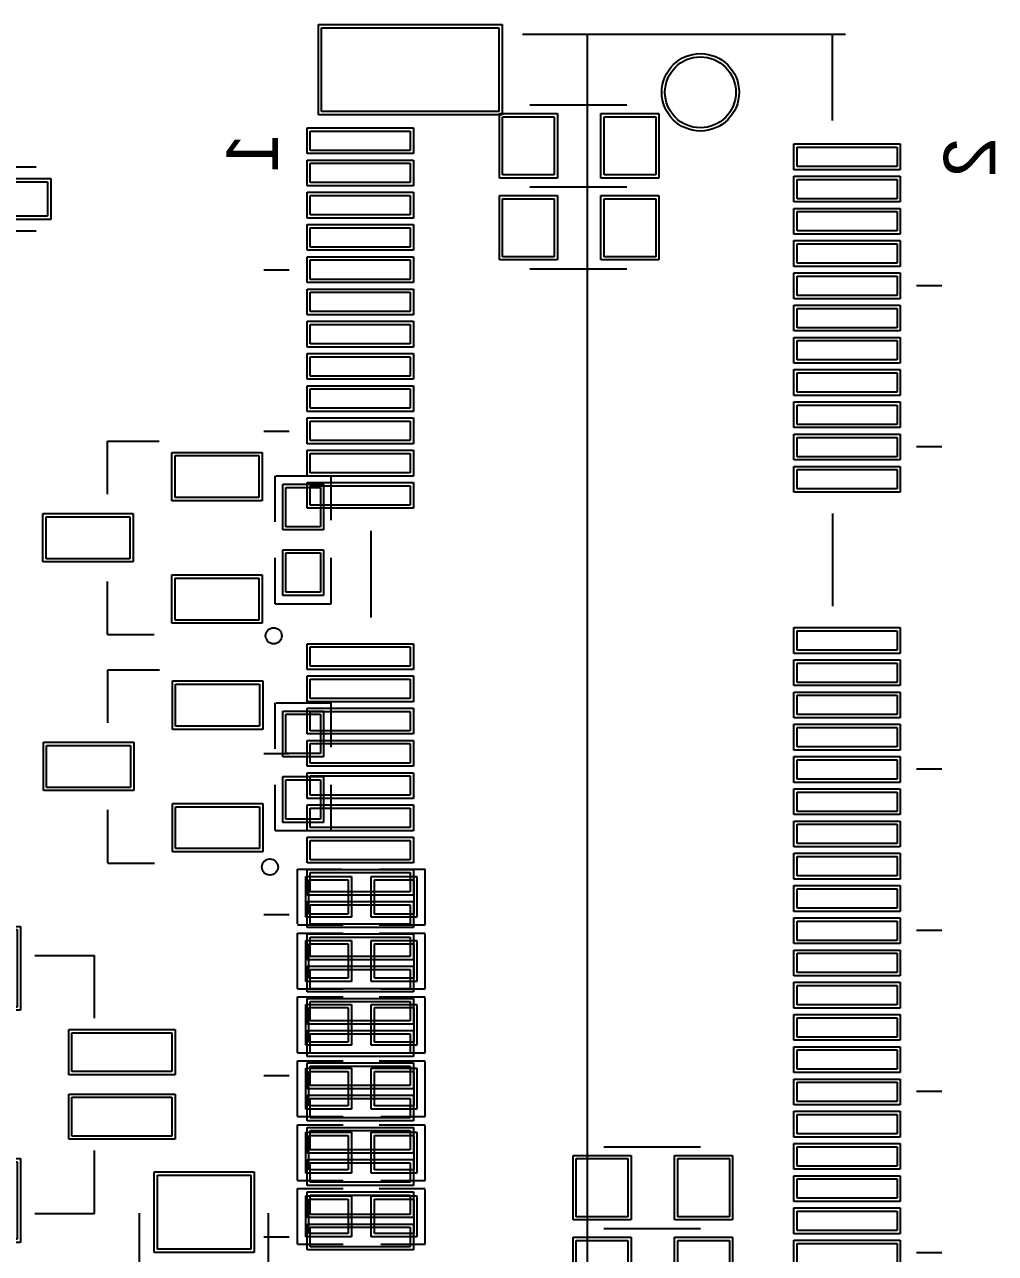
# Model space of a CAD drawing. Header units: inches. Extents: x -5 to 125, y -8 to 83.
# Drawn here: x 15.42 to 30.48, y 19.16 to 38.21 of the extents above; entities that cross this region are included whole.
import ezdxf

# ---------------------------------------------------------------- set-up
doc = ezdxf.new("R2010")
doc.units = ezdxf.units.IN
for name, color, linetype in [('Bottom Overlay', 54, 'Continuous'), ('Bottom Paste', 16, 'Continuous'), ('Bottom Solder', 6, 'Continuous'), ('Top Overlay', 2, 'Continuous'), ('Top Paste', 8, 'Continuous'), ('Top Solder', 216, 'Continuous')]:
    doc.layers.add(name, color=color, linetype=linetype)
doc.styles.add('Arial', font='', dxfattribs={"height": 0.2})
doc.styles.get('Arial').set_extended_font_data('Arial')

# ---------------------------------------------------------------- blocks, each defined once
blk = doc.blocks.new('0402R_43')
at = {"layer": 'Top Overlay'}
for p, q in [((-0.991, 0.432), (-0.279, 0.432)), ((-0.991, -0.432), (-0.991, 0.432)), ((0.279, 0.432), (0.991, 0.432)), ((0.991, -0.432), (0.991, 0.419)), ((-0.991, -0.432), (-0.279, -0.432)), ((0.305, -0.432), (0.991, -0.432))]:
    blk.add_line(p, q, dxfattribs=at)
at = {"layer": 'Top Paste'}
for p, q in [((-0.813, -0.267), (-0.813, 0.267)), ((-0.813, 0.267), (-0.203, 0.267)), ((-0.203, 0.267), (-0.203, -0.267)), ((0.203, -0.267), (0.203, 0.267)), ((0.203, 0.267), (0.813, 0.267)), ((0.813, 0.267), (0.813, -0.267)), ((-0.203, -0.267), (-0.813, -0.267)), ((0.813, -0.267), (0.203, -0.267))]:
    blk.add_line(p, q, dxfattribs=at)
at = {"layer": 'Top Solder'}
for p, q in [((-0.863, -0.317), (-0.863, 0.317)), ((-0.863, 0.317), (-0.153, 0.317)), ((-0.153, 0.317), (-0.153, -0.317)), ((0.153, -0.317), (0.153, 0.317)), ((0.153, 0.317), (0.863, 0.317)), ((0.863, 0.317), (0.863, -0.317)), ((-0.153, -0.317), (-0.863, -0.317)), ((0.863, -0.317), (0.153, -0.317))]:
    blk.add_line(p, q, dxfattribs=at)
blk = doc.blocks.new('0402R_44')
at = {"layer": 'Top Overlay'}
for p, q in [((-0.991, 0.432), (-0.279, 0.432)), ((-0.991, -0.432), (-0.991, 0.432)), ((0.279, 0.432), (0.991, 0.432)), ((0.991, -0.432), (0.991, 0.419)), ((-0.991, -0.432), (-0.279, -0.432)), ((0.305, -0.432), (0.991, -0.432))]:
    blk.add_line(p, q, dxfattribs=at)
at = {"layer": 'Top Paste'}
for p, q in [((-0.813, -0.267), (-0.813, 0.267)), ((-0.813, 0.267), (-0.203, 0.267)), ((-0.203, 0.267), (-0.203, -0.267)), ((0.203, -0.267), (0.203, 0.267)), ((0.203, 0.267), (0.813, 0.267)), ((0.813, 0.267), (0.813, -0.267)), ((-0.203, -0.267), (-0.813, -0.267)), ((0.813, -0.267), (0.203, -0.267))]:
    blk.add_line(p, q, dxfattribs=at)
at = {"layer": 'Top Solder'}
for p, q in [((-0.863, -0.317), (-0.863, 0.317)), ((-0.863, 0.317), (-0.153, 0.317)), ((-0.153, 0.317), (-0.153, -0.317)), ((0.153, -0.317), (0.153, 0.317)), ((0.153, 0.317), (0.863, 0.317)), ((0.863, 0.317), (0.863, -0.317)), ((-0.153, -0.317), (-0.863, -0.317)), ((0.863, -0.317), (0.153, -0.317))]:
    blk.add_line(p, q, dxfattribs=at)
blk = doc.blocks.new('0402R_45')
at = {"layer": 'Top Overlay'}
for p, q in [((-0.991, 0.432), (-0.279, 0.432)), ((-0.991, -0.432), (-0.991, 0.432)), ((0.279, 0.432), (0.991, 0.432)), ((0.991, -0.432), (0.991, 0.419)), ((-0.991, -0.432), (-0.279, -0.432)), ((0.305, -0.432), (0.991, -0.432))]:
    blk.add_line(p, q, dxfattribs=at)
at = {"layer": 'Top Paste'}
for p, q in [((-0.813, -0.267), (-0.813, 0.267)), ((-0.813, 0.267), (-0.203, 0.267)), ((-0.203, 0.267), (-0.203, -0.267)), ((0.203, -0.267), (0.203, 0.267)), ((0.203, 0.267), (0.813, 0.267)), ((0.813, 0.267), (0.813, -0.267)), ((-0.203, -0.267), (-0.813, -0.267)), ((0.813, -0.267), (0.203, -0.267))]:
    blk.add_line(p, q, dxfattribs=at)
at = {"layer": 'Top Solder'}
for p, q in [((-0.863, -0.317), (-0.863, 0.317)), ((-0.863, 0.317), (-0.153, 0.317)), ((-0.153, 0.317), (-0.153, -0.317)), ((0.153, -0.317), (0.153, 0.317)), ((0.153, 0.317), (0.863, 0.317)), ((0.863, 0.317), (0.863, -0.317)), ((-0.153, -0.317), (-0.863, -0.317)), ((0.863, -0.317), (0.153, -0.317))]:
    blk.add_line(p, q, dxfattribs=at)
blk = doc.blocks.new('0402R_46')
at = {"layer": 'Top Overlay'}
for p, q in [((-0.991, 0.432), (-0.279, 0.432)), ((-0.991, -0.432), (-0.991, 0.432)), ((0.279, 0.432), (0.991, 0.432)), ((0.991, -0.432), (0.991, 0.419)), ((-0.991, -0.432), (-0.279, -0.432)), ((0.305, -0.432), (0.991, -0.432))]:
    blk.add_line(p, q, dxfattribs=at)
at = {"layer": 'Top Paste'}
for p, q in [((-0.813, -0.267), (-0.813, 0.267)), ((-0.813, 0.267), (-0.203, 0.267)), ((-0.203, 0.267), (-0.203, -0.267)), ((0.203, -0.267), (0.203, 0.267)), ((0.203, 0.267), (0.813, 0.267)), ((0.813, 0.267), (0.813, -0.267)), ((-0.203, -0.267), (-0.813, -0.267)), ((0.813, -0.267), (0.203, -0.267))]:
    blk.add_line(p, q, dxfattribs=at)
at = {"layer": 'Top Solder'}
for p, q in [((-0.863, -0.317), (-0.863, 0.317)), ((-0.863, 0.317), (-0.153, 0.317)), ((-0.153, 0.317), (-0.153, -0.317)), ((0.153, -0.317), (0.153, 0.317)), ((0.153, 0.317), (0.863, 0.317)), ((0.863, 0.317), (0.863, -0.317)), ((-0.153, -0.317), (-0.863, -0.317)), ((0.863, -0.317), (0.153, -0.317))]:
    blk.add_line(p, q, dxfattribs=at)
blk = doc.blocks.new('M_2_E_K___B_48')
at = {"layer": 'Bottom Overlay'}
for p, q in [((-7.005, 4.851), (-7.005, 5.246)), ((-4.506, 4.851), (-4.506, 5.246)), ((0.492, 4.851), (0.492, 5.246)), ((2.991, 4.851), (2.991, 5.246)), ((5.489, 4.851), (5.489, 5.246)), ((7.988, 4.851), (7.988, 5.246)), ((-10.9, -1.261), (-10.9, 3.75)), ((-9.563, 3.55), (-10.9, 3.55)), ((-2.032, 3.556), (-3.467, 3.556)), ((10.9, -0.25), (-10.9, -0.25)), ((-1.854, -3.607), (-3.2, -3.607)), ((-7.246, -5.272), (-7.246, -4.877)), ((-4.747, -5.272), (-4.747, -4.877)), ((0.251, -5.272), (0.251, -4.877)), ((2.749, -5.272), (2.749, -4.877)), ((5.248, -5.272), (5.248, -4.877)), ((7.747, -5.272), (7.747, -4.877))]:
    blk.add_line(p, q, dxfattribs=at)
at = {"layer": 'Bottom Paste'}
for p, q in [((-9.15, 3), (-9.15, 4.55)), ((-9.15, 4.55), (-8.85, 4.55)), ((-8.85, 4.55), (-8.85, 3)), ((-8.65, 3), (-8.65, 4.55)), ((-8.65, 4.55), (-8.35, 4.55)), ((-8.35, 4.55), (-8.35, 3)), ((-8.15, 3), (-8.15, 4.55)), ((-8.15, 4.55), (-7.85, 4.55)), ((-7.85, 4.55), (-7.85, 3)), ((-7.65, 3), (-7.65, 4.55)), ((-7.65, 4.55), (-7.35, 4.55)), ((-7.35, 4.55), (-7.35, 3)), ((-7.15, 3), (-7.15, 4.55)), ((-7.15, 4.55), (-6.85, 4.55)), ((-6.85, 4.55), (-6.85, 3)), ((-6.65, 3), (-6.65, 4.55)), ((-6.65, 4.55), (-6.35, 4.55)), ((-6.35, 4.55), (-6.35, 3)), ((-6.15, 3), (-6.15, 4.55)), ((-6.15, 4.55), (-5.85, 4.55)), ((-5.85, 4.55), (-5.85, 3)), ((-5.65, 3), (-5.65, 4.55)), ((-5.65, 4.55), (-5.35, 4.55)), ((-5.35, 4.55), (-5.35, 3)), ((-5.15, 3), (-5.15, 4.55)), ((-5.15, 4.55), (-4.85, 4.55)), ((-4.85, 4.55), (-4.85, 3)), ((-4.65, 3), (-4.65, 4.55)), ((-4.65, 4.55), (-4.35, 4.55)), ((-4.35, 4.55), (-4.35, 3)), ((-4.15, 3), (-4.15, 4.55)), ((-4.15, 4.55), (-3.85, 4.55)), ((-3.85, 4.55), (-3.85, 3)), ((-1.65, 3), (-1.65, 4.55)), ((-1.65, 4.55), (-1.35, 4.55)), ((-1.35, 4.55), (-1.35, 3)), ((-1.15, 3), (-1.15, 4.55)), ((-1.15, 4.55), (-0.85, 4.55)), ((-0.85, 4.55), (-0.85, 3)), ((-0.65, 3), (-0.65, 4.55)), ((-0.65, 4.55), (-0.35, 4.55)), ((-0.35, 4.55), (-0.35, 3)), ((-0.15, 3), (-0.15, 4.55)), ((-0.15, 4.55), (0.15, 4.55)), ((0.15, 4.55), (0.15, 3)), ((0.35, 3), (0.35, 4.55)), ((0.35, 4.55), (0.65, 4.55)), ((0.65, 4.55), (0.65, 3)), ((0.85, 3), (0.85, 4.55)), ((0.85, 4.55), (1.15, 4.55)), ((1.15, 4.55), (1.15, 3)), ((1.35, 3), (1.35, 4.55)), ((1.35, 4.55), (1.65, 4.55)), ((1.65, 4.55), (1.65, 3)), ((1.85, 3), (1.85, 4.55)), ((1.85, 4.55), (2.15, 4.55)), ((2.15, 4.55), (2.15, 3)), ((2.35, 3), (2.35, 4.55)), ((2.35, 4.55), (2.65, 4.55)), ((2.65, 4.55), (2.65, 3)), ((2.85, 3), (2.85, 4.55)), ((2.85, 4.55), (3.15, 4.55)), ((3.15, 4.55), (3.15, 3)), ((3.35, 3), (3.35, 4.55)), ((3.35, 4.55), (3.65, 4.55)), ((3.65, 4.55), (3.65, 3)), ((3.85, 3), (3.85, 4.55)), ((3.85, 4.55), (4.15, 4.55)), ((4.15, 4.55), (4.15, 3)), ((4.35, 3), (4.35, 4.55)), ((4.35, 4.55), (4.65, 4.55)), ((4.65, 4.55), (4.65, 3)), ((4.85, 3), (4.85, 4.55)), ((4.85, 4.55), (5.15, 4.55)), ((5.15, 4.55), (5.15, 3)), ((5.35, 3), (5.35, 4.55)), ((5.35, 4.55), (5.65, 4.55)), ((5.65, 4.55), (5.65, 3)), ((5.85, 3), (5.85, 4.55)), ((5.85, 4.55), (6.15, 4.55)), ((6.15, 4.55), (6.15, 3)), ((6.35, 3), (6.35, 4.55)), ((6.35, 4.55), (6.65, 4.55)), ((6.65, 4.55), (6.65, 3)), ((6.85, 3), (6.85, 4.55)), ((6.85, 4.55), (7.15, 4.55)), ((7.15, 4.55), (7.15, 3)), ((7.35, 3), (7.35, 4.55)), ((7.35, 4.55), (7.65, 4.55)), ((7.65, 4.55), (7.65, 3)), ((7.85, 3), (7.85, 4.55)), ((7.85, 4.55), (8.15, 4.55)), ((-8.85, 3), (-9.15, 3)), ((-8.35, 3), (-8.65, 3)), ((-7.85, 3), (-8.15, 3)), ((-7.35, 3), (-7.65, 3)), ((-6.85, 3), (-7.15, 3)), ((-6.35, 3), (-6.65, 3)), ((-5.85, 3), (-6.15, 3)), ((-5.35, 3), (-5.65, 3)), ((-4.85, 3), (-5.15, 3)), ((-4.35, 3), (-4.65, 3)), ((-3.85, 3), (-4.15, 3)), ((-1.35, 3), (-1.65, 3)), ((-0.85, 3), (-1.15, 3)), ((-0.35, 3), (-0.65, 3)), ((0.15, 3), (-0.15, 3)), ((0.65, 3), (0.35, 3)), ((1.15, 3), (0.85, 3)), ((1.65, 3), (1.35, 3)), ((2.15, 3), (1.85, 3)), ((2.65, 3), (2.35, 3)), ((3.15, 3), (2.85, 3)), ((3.65, 3), (3.35, 3)), ((4.15, 3), (3.85, 3)), ((4.65, 3), (4.35, 3)), ((5.15, 3), (4.85, 3)), ((5.65, 3), (5.35, 3)), ((6.15, 3), (5.85, 3)), ((6.65, 3), (6.35, 3)), ((7.15, 3), (6.85, 3)), ((7.65, 3), (7.35, 3)), ((8.15, 3), (7.85, 3)), ((-11, -4.375), (-11, -1.625)), ((-11, -1.625), (-9.7, -1.625)), ((-9.7, -1.625), (-9.7, -4.375)), ((-9.4, -4.55), (-9.4, -3)), ((-9.4, -3), (-9.1, -3)), ((-9.1, -3), (-9.1, -4.55)), ((-8.9, -4.55), (-8.9, -3)), ((-8.9, -3), (-8.6, -3)), ((-8.6, -3), (-8.6, -4.55)), ((-8.4, -4.55), (-8.4, -3)), ((-8.4, -3), (-8.1, -3)), ((-8.1, -3), (-8.1, -4.55)), ((-7.9, -4.55), (-7.9, -3)), ((-7.9, -3), (-7.6, -3)), ((-7.6, -3), (-7.6, -4.55)), ((-7.4, -4.55), (-7.4, -3)), ((-7.4, -3), (-7.1, -3)), ((-7.1, -3), (-7.1, -4.55)), ((-6.9, -4.55), (-6.9, -3)), ((-6.9, -3), (-6.6, -3)), ((-6.6, -3), (-6.6, -4.55)), ((-6.4, -4.55), (-6.4, -3)), ((-6.4, -3), (-6.1, -3)), ((-6.1, -3), (-6.1, -4.55)), ((-5.9, -4.55), (-5.9, -3)), ((-5.9, -3), (-5.6, -3)), ((-5.6, -3), (-5.6, -4.55)), ((-5.4, -4.55), (-5.4, -3)), ((-5.4, -3), (-5.1, -3)), ((-5.1, -3), (-5.1, -4.55)), ((-4.9, -4.55), (-4.9, -3)), ((-4.9, -3), (-4.6, -3)), ((-4.6, -3), (-4.6, -4.55)), ((-4.4, -4.55), (-4.4, -3)), ((-4.4, -3), (-4.1, -3)), ((-4.1, -3), (-4.1, -4.55)), ((-3.9, -4.55), (-3.9, -3)), ((-3.9, -3), (-3.6, -3)), ((-3.6, -3), (-3.6, -4.55)), ((-1.4, -4.55), (-1.4, -3)), ((-1.4, -3), (-1.1, -3)), ((-1.1, -3), (-1.1, -4.55)), ((-0.9, -4.55), (-0.9, -3)), ((-0.9, -3), (-0.6, -3)), ((-0.6, -3), (-0.6, -4.55)), ((-0.4, -4.55), (-0.4, -3)), ((-0.4, -3), (-0.1, -3)), ((-0.1, -3), (-0.1, -4.55)), ((0.1, -4.55), (0.1, -3)), ((0.1, -3), (0.4, -3)), ((0.4, -3), (0.4, -4.55)), ((0.6, -4.55), (0.6, -3)), ((0.6, -3), (0.9, -3)), ((0.9, -3), (0.9, -4.55)), ((1.1, -4.55), (1.1, -3)), ((1.1, -3), (1.4, -3)), ((1.4, -3), (1.4, -4.55)), ((1.6, -4.55), (1.6, -3)), ((1.6, -3), (1.9, -3)), ((1.9, -3), (1.9, -4.55)), ((2.1, -4.55), (2.1, -3)), ((2.1, -3), (2.4, -3)), ((2.4, -3), (2.4, -4.55)), ((2.6, -4.55), (2.6, -3)), ((2.6, -3), (2.9, -3)), ((2.9, -3), (2.9, -4.55)), ((3.1, -4.55), (3.1, -3)), ((3.1, -3), (3.4, -3)), ((3.4, -3), (3.4, -4.55)), ((3.6, -4.55), (3.6, -3)), ((3.6, -3), (3.9, -3)), ((3.9, -3), (3.9, -4.55)), ((4.1, -4.55), (4.1, -3)), ((4.1, -3), (4.4, -3)), ((4.4, -3), (4.4, -4.55)), ((4.6, -4.55), (4.6, -3)), ((4.6, -3), (4.9, -3)), ((4.9, -3), (4.9, -4.55)), ((5.1, -4.55), (5.1, -3)), ((5.1, -3), (5.4, -3)), ((5.4, -3), (5.4, -4.55)), ((5.6, -4.55), (5.6, -3)), ((5.6, -3), (5.9, -3)), ((5.9, -3), (5.9, -4.55)), ((6.1, -4.55), (6.1, -3)), ((6.1, -3), (6.4, -3)), ((6.4, -3), (6.4, -4.55)), ((6.6, -4.55), (6.6, -3)), ((6.6, -3), (6.9, -3)), ((6.9, -3), (6.9, -4.55)), ((7.1, -4.55), (7.1, -3)), ((7.1, -3), (7.4, -3)), ((7.4, -3), (7.4, -4.55)), ((7.6, -4.55), (7.6, -3)), ((7.6, -3), (7.9, -3)), ((7.9, -3), (7.9, -4.55)), ((-9.7, -4.375), (-11, -4.375)), ((-9.1, -4.55), (-9.4, -4.55)), ((-8.6, -4.55), (-8.9, -4.55)), ((-8.1, -4.55), (-8.4, -4.55)), ((-7.6, -4.55), (-7.9, -4.55)), ((-7.1, -4.55), (-7.4, -4.55)), ((-6.6, -4.55), (-6.9, -4.55)), ((-6.1, -4.55), (-6.4, -4.55)), ((-5.6, -4.55), (-5.9, -4.55)), ((-5.1, -4.55), (-5.4, -4.55)), ((-4.6, -4.55), (-4.9, -4.55)), ((-4.1, -4.55), (-4.4, -4.55)), ((-3.6, -4.55), (-3.9, -4.55)), ((-1.1, -4.55), (-1.4, -4.55)), ((-0.6, -4.55), (-0.9, -4.55)), ((-0.1, -4.55), (-0.4, -4.55)), ((0.4, -4.55), (0.1, -4.55)), ((0.9, -4.55), (0.6, -4.55)), ((1.4, -4.55), (1.1, -4.55)), ((1.9, -4.55), (1.6, -4.55)), ((2.4, -4.55), (2.1, -4.55)), ((2.9, -4.55), (2.6, -4.55)), ((3.4, -4.55), (3.1, -4.55)), ((3.9, -4.55), (3.6, -4.55)), ((4.4, -4.55), (4.1, -4.55)), ((4.9, -4.55), (4.6, -4.55)), ((5.4, -4.55), (5.1, -4.55)), ((5.9, -4.55), (5.6, -4.55)), ((6.4, -4.55), (6.1, -4.55)), ((6.9, -4.55), (6.6, -4.55)), ((7.4, -4.55), (7.1, -4.55)), ((7.9, -4.55), (7.6, -4.55))]:
    blk.add_line(p, q, dxfattribs=at)
at = {"layer": 'Bottom Solder'}
for p, q in [((-9.2, 2.95), (-9.2, 4.6)), ((-9.2, 4.6), (-8.8, 4.6)), ((-8.8, 4.6), (-8.8, 2.95)), ((-8.7, 2.95), (-8.7, 4.6)), ((-8.7, 4.6), (-8.3, 4.6)), ((-8.3, 4.6), (-8.3, 2.95)), ((-8.2, 2.95), (-8.2, 4.6)), ((-8.2, 4.6), (-7.8, 4.6)), ((-7.8, 4.6), (-7.8, 2.95)), ((-7.7, 2.95), (-7.7, 4.6)), ((-7.7, 4.6), (-7.3, 4.6)), ((-7.3, 4.6), (-7.3, 2.95)), ((-7.2, 2.95), (-7.2, 4.6)), ((-7.2, 4.6), (-6.8, 4.6)), ((-6.8, 4.6), (-6.8, 2.95)), ((-6.7, 2.95), (-6.7, 4.6)), ((-6.7, 4.6), (-6.3, 4.6)), ((-6.3, 4.6), (-6.3, 2.95)), ((-6.2, 2.95), (-6.2, 4.6)), ((-6.2, 4.6), (-5.8, 4.6)), ((-5.8, 4.6), (-5.8, 2.95)), ((-5.7, 2.95), (-5.7, 4.6)), ((-5.7, 4.6), (-5.3, 4.6)), ((-5.3, 4.6), (-5.3, 2.95)), ((-5.2, 2.95), (-5.2, 4.6)), ((-5.2, 4.6), (-4.8, 4.6)), ((-4.8, 4.6), (-4.8, 2.95)), ((-4.7, 2.95), (-4.7, 4.6)), ((-4.7, 4.6), (-4.3, 4.6)), ((-4.3, 4.6), (-4.3, 2.95)), ((-4.2, 2.95), (-4.2, 4.6)), ((-4.2, 4.6), (-3.8, 4.6)), ((-3.8, 4.6), (-3.8, 2.95)), ((-1.7, 2.95), (-1.7, 4.6)), ((-1.7, 4.6), (-1.3, 4.6)), ((-1.3, 4.6), (-1.3, 2.95)), ((-1.2, 2.95), (-1.2, 4.6)), ((-1.2, 4.6), (-0.8, 4.6)), ((-0.8, 4.6), (-0.8, 2.95)), ((-0.7, 2.95), (-0.7, 4.6)), ((-0.7, 4.6), (-0.3, 4.6)), ((-0.3, 4.6), (-0.3, 2.95)), ((-0.2, 2.95), (-0.2, 4.6)), ((-0.2, 4.6), (0.2, 4.6)), ((0.2, 4.6), (0.2, 2.95)), ((0.3, 2.95), (0.3, 4.6)), ((0.3, 4.6), (0.7, 4.6)), ((0.7, 4.6), (0.7, 2.95)), ((0.8, 2.95), (0.8, 4.6)), ((0.8, 4.6), (1.2, 4.6)), ((1.2, 4.6), (1.2, 2.95)), ((1.3, 2.95), (1.3, 4.6)), ((1.3, 4.6), (1.7, 4.6)), ((1.7, 4.6), (1.7, 2.95)), ((1.8, 2.95), (1.8, 4.6)), ((1.8, 4.6), (2.2, 4.6)), ((2.2, 4.6), (2.2, 2.95)), ((2.3, 2.95), (2.3, 4.6)), ((2.3, 4.6), (2.7, 4.6)), ((2.7, 4.6), (2.7, 2.95)), ((2.8, 2.95), (2.8, 4.6)), ((2.8, 4.6), (3.2, 4.6)), ((3.2, 4.6), (3.2, 2.95)), ((3.3, 2.95), (3.3, 4.6)), ((3.3, 4.6), (3.7, 4.6)), ((3.7, 4.6), (3.7, 2.95)), ((3.8, 2.95), (3.8, 4.6)), ((3.8, 4.6), (4.2, 4.6)), ((4.2, 4.6), (4.2, 2.95)), ((4.3, 2.95), (4.3, 4.6)), ((4.3, 4.6), (4.7, 4.6)), ((4.7, 4.6), (4.7, 2.95)), ((4.8, 2.95), (4.8, 4.6)), ((4.8, 4.6), (5.2, 4.6)), ((5.2, 4.6), (5.2, 2.95)), ((5.3, 2.95), (5.3, 4.6)), ((5.3, 4.6), (5.7, 4.6)), ((5.7, 4.6), (5.7, 2.95)), ((5.8, 2.95), (5.8, 4.6)), ((5.8, 4.6), (6.2, 4.6)), ((6.2, 4.6), (6.2, 2.95)), ((6.3, 2.95), (6.3, 4.6)), ((6.3, 4.6), (6.7, 4.6)), ((6.7, 4.6), (6.7, 2.95)), ((6.8, 2.95), (6.8, 4.6)), ((6.8, 4.6), (7.2, 4.6)), ((7.2, 4.6), (7.2, 2.95)), ((7.3, 2.95), (7.3, 4.6)), ((7.3, 4.6), (7.7, 4.6)), ((7.7, 4.6), (7.7, 2.95)), ((7.8, 2.95), (7.8, 4.6)), ((7.8, 4.6), (8.2, 4.6)), ((-8.8, 2.95), (-9.2, 2.95)), ((-8.3, 2.95), (-8.7, 2.95)), ((-7.8, 2.95), (-8.2, 2.95)), ((-7.3, 2.95), (-7.7, 2.95)), ((-6.8, 2.95), (-7.2, 2.95)), ((-6.3, 2.95), (-6.7, 2.95)), ((-5.8, 2.95), (-6.2, 2.95)), ((-5.3, 2.95), (-5.7, 2.95)), ((-4.8, 2.95), (-5.2, 2.95)), ((-4.3, 2.95), (-4.7, 2.95)), ((-3.8, 2.95), (-4.2, 2.95)), ((-1.3, 2.95), (-1.7, 2.95)), ((-0.8, 2.95), (-1.2, 2.95)), ((-0.3, 2.95), (-0.7, 2.95)), ((0.2, 2.95), (-0.2, 2.95)), ((0.7, 2.95), (0.3, 2.95)), ((1.2, 2.95), (0.8, 2.95)), ((1.7, 2.95), (1.3, 2.95)), ((2.2, 2.95), (1.8, 2.95)), ((2.7, 2.95), (2.3, 2.95)), ((3.2, 2.95), (2.8, 2.95)), ((3.7, 2.95), (3.3, 2.95)), ((4.2, 2.95), (3.8, 2.95)), ((4.7, 2.95), (4.3, 2.95)), ((5.2, 2.95), (4.8, 2.95)), ((5.7, 2.95), (5.3, 2.95)), ((6.2, 2.95), (5.8, 2.95)), ((6.7, 2.95), (6.3, 2.95)), ((7.2, 2.95), (6.8, 2.95)), ((7.7, 2.95), (7.3, 2.95)), ((8.2, 2.95), (7.8, 2.95)), ((-11.05, -4.425), (-11.05, -1.575)), ((-11.05, -1.575), (-9.65, -1.575)), ((-9.65, -1.575), (-9.65, -4.425)), ((-9.45, -4.6), (-9.45, -2.95)), ((-9.45, -2.95), (-9.05, -2.95)), ((-9.05, -2.95), (-9.05, -4.6)), ((-8.95, -4.6), (-8.95, -2.95)), ((-8.95, -2.95), (-8.55, -2.95)), ((-8.55, -2.95), (-8.55, -4.6)), ((-8.45, -4.6), (-8.45, -2.95)), ((-8.45, -2.95), (-8.05, -2.95)), ((-8.05, -2.95), (-8.05, -4.6)), ((-7.95, -4.6), (-7.95, -2.95)), ((-7.95, -2.95), (-7.55, -2.95)), ((-7.55, -2.95), (-7.55, -4.6)), ((-7.45, -4.6), (-7.45, -2.95)), ((-7.45, -2.95), (-7.05, -2.95)), ((-7.05, -2.95), (-7.05, -4.6)), ((-6.95, -4.6), (-6.95, -2.95)), ((-6.95, -2.95), (-6.55, -2.95)), ((-6.55, -2.95), (-6.55, -4.6)), ((-6.45, -4.6), (-6.45, -2.95)), ((-6.45, -2.95), (-6.05, -2.95)), ((-6.05, -2.95), (-6.05, -4.6)), ((-5.95, -4.6), (-5.95, -2.95)), ((-5.95, -2.95), (-5.55, -2.95)), ((-5.55, -2.95), (-5.55, -4.6)), ((-5.45, -4.6), (-5.45, -2.95)), ((-5.45, -2.95), (-5.05, -2.95)), ((-5.05, -2.95), (-5.05, -4.6)), ((-4.95, -4.6), (-4.95, -2.95)), ((-4.95, -2.95), (-4.55, -2.95)), ((-4.55, -2.95), (-4.55, -4.6)), ((-4.45, -4.6), (-4.45, -2.95)), ((-4.45, -2.95), (-4.05, -2.95)), ((-4.05, -2.95), (-4.05, -4.6)), ((-3.95, -4.6), (-3.95, -2.95)), ((-3.95, -2.95), (-3.55, -2.95)), ((-3.55, -2.95), (-3.55, -4.6)), ((-1.45, -4.6), (-1.45, -2.95)), ((-1.45, -2.95), (-1.05, -2.95)), ((-1.05, -2.95), (-1.05, -4.6)), ((-0.95, -4.6), (-0.95, -2.95)), ((-0.95, -2.95), (-0.55, -2.95)), ((-0.55, -2.95), (-0.55, -4.6)), ((-0.45, -4.6), (-0.45, -2.95)), ((-0.45, -2.95), (-0.05, -2.95)), ((-0.05, -2.95), (-0.05, -4.6)), ((0.05, -4.6), (0.05, -2.95)), ((0.05, -2.95), (0.45, -2.95)), ((0.45, -2.95), (0.45, -4.6)), ((0.55, -4.6), (0.55, -2.95)), ((0.55, -2.95), (0.95, -2.95)), ((0.95, -2.95), (0.95, -4.6)), ((1.05, -4.6), (1.05, -2.95)), ((1.05, -2.95), (1.45, -2.95)), ((1.45, -2.95), (1.45, -4.6)), ((1.55, -4.6), (1.55, -2.95)), ((1.55, -2.95), (1.95, -2.95)), ((1.95, -2.95), (1.95, -4.6)), ((2.05, -4.6), (2.05, -2.95)), ((2.05, -2.95), (2.45, -2.95)), ((2.45, -2.95), (2.45, -4.6)), ((2.55, -4.6), (2.55, -2.95)), ((2.55, -2.95), (2.95, -2.95)), ((2.95, -2.95), (2.95, -4.6)), ((3.05, -4.6), (3.05, -2.95)), ((3.05, -2.95), (3.45, -2.95)), ((3.45, -2.95), (3.45, -4.6)), ((3.55, -4.6), (3.55, -2.95)), ((3.55, -2.95), (3.95, -2.95)), ((3.95, -2.95), (3.95, -4.6)), ((4.05, -4.6), (4.05, -2.95)), ((4.05, -2.95), (4.45, -2.95)), ((4.45, -2.95), (4.45, -4.6)), ((4.55, -4.6), (4.55, -2.95)), ((4.55, -2.95), (4.95, -2.95)), ((4.95, -2.95), (4.95, -4.6)), ((5.05, -4.6), (5.05, -2.95)), ((5.05, -2.95), (5.45, -2.95)), ((5.45, -2.95), (5.45, -4.6)), ((5.55, -4.6), (5.55, -2.95)), ((5.55, -2.95), (5.95, -2.95)), ((5.95, -2.95), (5.95, -4.6)), ((6.05, -4.6), (6.05, -2.95)), ((6.05, -2.95), (6.45, -2.95)), ((6.45, -2.95), (6.45, -4.6)), ((6.55, -4.6), (6.55, -2.95)), ((6.55, -2.95), (6.95, -2.95)), ((6.95, -2.95), (6.95, -4.6)), ((7.05, -4.6), (7.05, -2.95)), ((7.05, -2.95), (7.45, -2.95)), ((7.45, -2.95), (7.45, -4.6)), ((7.55, -4.6), (7.55, -2.95)), ((7.55, -2.95), (7.95, -2.95)), ((7.95, -2.95), (7.95, -4.6)), ((-9.65, -4.425), (-11.05, -4.425)), ((-9.05, -4.6), (-9.45, -4.6)), ((-8.55, -4.6), (-8.95, -4.6)), ((-8.05, -4.6), (-8.45, -4.6)), ((-7.55, -4.6), (-7.95, -4.6)), ((-7.05, -4.6), (-7.45, -4.6)), ((-6.55, -4.6), (-6.95, -4.6)), ((-6.05, -4.6), (-6.45, -4.6)), ((-5.55, -4.6), (-5.95, -4.6)), ((-5.05, -4.6), (-5.45, -4.6)), ((-4.55, -4.6), (-4.95, -4.6)), ((-4.05, -4.6), (-4.45, -4.6)), ((-3.55, -4.6), (-3.95, -4.6)), ((-1.05, -4.6), (-1.45, -4.6)), ((-0.55, -4.6), (-0.95, -4.6)), ((-0.05, -4.6), (-0.45, -4.6)), ((0.45, -4.6), (0.05, -4.6)), ((0.95, -4.6), (0.55, -4.6)), ((1.45, -4.6), (1.05, -4.6)), ((1.95, -4.6), (1.55, -4.6)), ((2.45, -4.6), (2.05, -4.6)), ((2.95, -4.6), (2.55, -4.6)), ((3.45, -4.6), (3.05, -4.6)), ((3.95, -4.6), (3.55, -4.6)), ((4.45, -4.6), (4.05, -4.6)), ((4.95, -4.6), (4.55, -4.6)), ((5.45, -4.6), (5.05, -4.6)), ((5.95, -4.6), (5.55, -4.6)), ((6.45, -4.6), (6.05, -4.6)), ((6.95, -4.6), (6.55, -4.6)), ((7.45, -4.6), (7.05, -4.6)), ((7.95, -4.6), (7.55, -4.6))]:
    blk.add_line(p, q, dxfattribs=at)
for radius in [0.6, 0.55]:
    blk.add_circle((-10, 1.5), radius, dxfattribs=at)
at = {"layer": 'Top Solder'}
for radius in [0.6, 0.55]:
    blk.add_circle((-10, 1.5), radius, dxfattribs=at)
at = {"layer": 'Bottom Overlay', "style": 'Arial', "text_generation_flag": 2}
for s, p in [('2', (-9.3, 6.075)), ('1', (-9.375, -5.05))]:
    blk.add_text(s, height=0.8, rotation=-180, dxfattribs=at).set_placement(p)
blk = doc.blocks.new('0603C_50')
at = {"layer": 'Top Overlay'}
for p, q in [((-0.762, 0.635), (0.738, 0.635)), ((-0.762, -0.635), (0.738, -0.635))]:
    blk.add_line(p, q, dxfattribs=at)
at = {"layer": 'Top Paste'}
for p, q in [((-1.187, -0.45), (-1.187, 0.45)), ((-1.187, 0.45), (-0.387, 0.45)), ((-0.387, 0.45), (-0.387, -0.45)), ((0.387, -0.45), (0.387, 0.45)), ((0.387, 0.45), (1.187, 0.45)), ((1.187, 0.45), (1.187, -0.45)), ((-0.387, -0.45), (-1.187, -0.45)), ((1.187, -0.45), (0.387, -0.45))]:
    blk.add_line(p, q, dxfattribs=at)
at = {"layer": 'Top Solder'}
for p, q in [((-1.237, -0.5), (-1.237, 0.5)), ((-1.237, 0.5), (-0.337, 0.5)), ((-0.337, 0.5), (-0.337, -0.5)), ((0.337, -0.5), (0.337, 0.5)), ((0.337, 0.5), (1.237, 0.5)), ((1.237, 0.5), (1.237, -0.5)), ((-0.337, -0.5), (-1.237, -0.5)), ((1.237, -0.5), (0.337, -0.5))]:
    blk.add_line(p, q, dxfattribs=at)
blk = doc.blocks.new('0603C_51')
at = {"layer": 'Top Overlay'}
for p, q in [((-0.762, 0.635), (0.738, 0.635)), ((-0.762, -0.635), (0.738, -0.635))]:
    blk.add_line(p, q, dxfattribs=at)
at = {"layer": 'Top Paste'}
for p, q in [((-1.187, -0.45), (-1.187, 0.45)), ((-1.187, 0.45), (-0.387, 0.45)), ((-0.387, 0.45), (-0.387, -0.45)), ((0.387, -0.45), (0.387, 0.45)), ((0.387, 0.45), (1.187, 0.45)), ((1.187, 0.45), (1.187, -0.45)), ((-0.387, -0.45), (-1.187, -0.45)), ((1.187, -0.45), (0.387, -0.45))]:
    blk.add_line(p, q, dxfattribs=at)
at = {"layer": 'Top Solder'}
for p, q in [((-1.237, -0.5), (-1.237, 0.5)), ((-1.237, 0.5), (-0.337, 0.5)), ((-0.337, 0.5), (-0.337, -0.5)), ((0.337, -0.5), (0.337, 0.5)), ((0.337, 0.5), (1.237, 0.5)), ((1.237, 0.5), (1.237, -0.5)), ((-0.337, -0.5), (-1.237, -0.5)), ((1.237, -0.5), (0.337, -0.5))]:
    blk.add_line(p, q, dxfattribs=at)
blk = doc.blocks.new('0603C_52')
at = {"layer": 'Top Overlay'}
for p, q in [((-0.762, 0.635), (0.738, 0.635)), ((-0.762, -0.635), (0.738, -0.635))]:
    blk.add_line(p, q, dxfattribs=at)
at = {"layer": 'Top Paste'}
for p, q in [((-1.187, -0.45), (-1.187, 0.45)), ((-1.187, 0.45), (-0.387, 0.45)), ((-0.387, 0.45), (-0.387, -0.45)), ((0.387, -0.45), (0.387, 0.45)), ((0.387, 0.45), (1.187, 0.45)), ((1.187, 0.45), (1.187, -0.45)), ((-0.387, -0.45), (-1.187, -0.45)), ((1.187, -0.45), (0.387, -0.45))]:
    blk.add_line(p, q, dxfattribs=at)
at = {"layer": 'Top Solder'}
for p, q in [((-1.237, -0.5), (-1.237, 0.5)), ((-1.237, 0.5), (-0.337, 0.5)), ((-0.337, 0.5), (-0.337, -0.5)), ((0.337, -0.5), (0.337, 0.5)), ((0.337, 0.5), (1.237, 0.5)), ((1.237, 0.5), (1.237, -0.5)), ((-0.337, -0.5), (-1.237, -0.5)), ((1.237, -0.5), (0.337, -0.5))]:
    blk.add_line(p, q, dxfattribs=at)
blk = doc.blocks.new('0603C_53')
at = {"layer": 'Top Overlay'}
for p, q in [((-0.762, 0.635), (0.738, 0.635)), ((-0.762, -0.635), (0.738, -0.635))]:
    blk.add_line(p, q, dxfattribs=at)
at = {"layer": 'Top Paste'}
for p, q in [((-1.187, -0.45), (-1.187, 0.45)), ((-1.187, 0.45), (-0.387, 0.45)), ((-0.387, 0.45), (-0.387, -0.45)), ((0.387, -0.45), (0.387, 0.45)), ((0.387, 0.45), (1.187, 0.45)), ((1.187, 0.45), (1.187, -0.45)), ((-0.387, -0.45), (-1.187, -0.45)), ((1.187, -0.45), (0.387, -0.45))]:
    blk.add_line(p, q, dxfattribs=at)
at = {"layer": 'Top Solder'}
for p, q in [((-1.237, -0.5), (-1.237, 0.5)), ((-1.237, 0.5), (-0.337, 0.5)), ((-0.337, 0.5), (-0.337, -0.5)), ((0.337, -0.5), (0.337, 0.5)), ((0.337, 0.5), (1.237, 0.5)), ((1.237, 0.5), (1.237, -0.5)), ((-0.337, -0.5), (-1.237, -0.5)), ((1.237, -0.5), (0.337, -0.5))]:
    blk.add_line(p, q, dxfattribs=at)
blk = doc.blocks.new('CON2_1_4X3_1_H4_3_54')
at = {"layer": 'Top Overlay'}
for p, q in [((-2, 0.525), (-2, 1.45)), ((-1.025, 1.45), (-2, 1.45)), ((2, 1.45), (1.025, 1.45)), ((2, 0.525), (2, 1.45))]:
    blk.add_line(p, q, dxfattribs=at)
at = {"layer": 'Top Paste'}
for p, q in [((-0.8, 1.1), (-0.8, 2.65)), ((-0.8, 2.65), (-0.2, 2.65)), ((-0.2, 2.65), (-0.2, 1.1)), ((0.2, 1.1), (0.2, 2.65)), ((0.2, 2.65), (0.8, 2.65)), ((0.8, 2.65), (0.8, 1.1)), ((-0.2, 1.1), (-0.8, 1.1)), ((0.8, 1.1), (0.2, 1.1)), ((-2.4, -1.55), (-2.4, 0.25)), ((-2.4, 0.25), (-1.2, 0.25)), ((-1.2, 0.25), (-1.2, -1.55)), ((1.2, -1.55), (1.2, 0.25)), ((1.2, 0.25), (2.4, 0.25)), ((2.4, 0.25), (2.4, -1.55)), ((-1.2, -1.55), (-2.4, -1.55)), ((2.4, -1.55), (1.2, -1.55))]:
    blk.add_line(p, q, dxfattribs=at)
at = {"layer": 'Top Solder'}
for p, q in [((-0.85, 1.05), (-0.85, 2.7)), ((-0.85, 2.7), (-0.15, 2.7)), ((-0.15, 2.7), (-0.15, 1.05)), ((0.15, 1.05), (0.15, 2.7)), ((0.15, 2.7), (0.85, 2.7)), ((0.85, 2.7), (0.85, 1.05)), ((-0.15, 1.05), (-0.85, 1.05)), ((0.85, 1.05), (0.15, 1.05)), ((-2.45, -1.6), (-2.45, 0.3)), ((-2.45, 0.3), (-1.15, 0.3)), ((-1.15, 0.3), (-1.15, -1.6)), ((1.15, -1.6), (1.15, 0.3)), ((1.15, 0.3), (2.45, 0.3)), ((2.45, 0.3), (2.45, -1.6)), ((-1.15, -1.6), (-2.45, -1.6)), ((2.45, -1.6), (1.15, -1.6))]:
    blk.add_line(p, q, dxfattribs=at)
blk = doc.blocks.new('SOT_233_W_59')
at = {"layer": 'Top Overlay'}
for p, q in [((0.7, 1.5), (-0.025, 1.5)), ((0.7, 1.5), (0.7, 0.675)), ((0.7, -0.675), (0.7, -1.5)), ((0.7, -1.5), (-0.102, -1.5))]:
    blk.add_line(p, q, dxfattribs=at)
blk.add_circle((-1.813, 1.56), 0.125, dxfattribs=at)
at = {"layer": 'Top Paste'}
for p, q in [((-1.65, 0.625), (-1.65, 1.275)), ((-1.65, 1.275), (-0.35, 1.275)), ((-0.35, 1.275), (-0.35, 0.625)), ((-0.35, 0.625), (-1.65, 0.625)), ((0.35, -0.325), (0.35, 0.325)), ((0.35, 0.325), (1.65, 0.325)), ((1.65, 0.325), (1.65, -0.325)), ((1.65, -0.325), (0.35, -0.325)), ((-1.65, -1.275), (-1.65, -0.625)), ((-1.65, -0.625), (-0.35, -0.625)), ((-0.35, -0.625), (-0.35, -1.275)), ((-0.35, -1.275), (-1.65, -1.275))]:
    blk.add_line(p, q, dxfattribs=at)
at = {"layer": 'Top Solder'}
for p, q in [((-1.7, 0.575), (-1.7, 1.325)), ((-1.7, 1.325), (-0.3, 1.325)), ((-0.3, 1.325), (-0.3, 0.575)), ((-0.3, 0.575), (-1.7, 0.575)), ((0.3, -0.375), (0.3, 0.375)), ((0.3, 0.375), (1.7, 0.375)), ((1.7, 0.375), (1.7, -0.375)), ((1.7, -0.375), (0.3, -0.375)), ((-1.7, -1.325), (-1.7, -0.575)), ((-1.7, -0.575), (-0.3, -0.575)), ((-0.3, -0.575), (-0.3, -1.325)), ((-0.3, -1.325), (-1.7, -1.325))]:
    blk.add_line(p, q, dxfattribs=at)
blk = doc.blocks.new('0805C_B_65')
at = {"layer": 'Bottom Overlay'}
for p, q in [((1, 1), (-1, 1)), ((1, -1), (-1, -1))]:
    blk.add_line(p, q, dxfattribs=at)
at = {"layer": 'Bottom Paste'}
for p, q in [((-1.591, 0.725), (-0.441, 0.725)), ((-1.591, -0.725), (-1.591, 0.725)), ((-0.441, 0.725), (-0.441, -0.725)), ((0.441, 0.725), (1.591, 0.725)), ((0.441, -0.725), (0.441, 0.725)), ((1.591, 0.725), (1.591, -0.725)), ((-0.441, -0.725), (-1.591, -0.725)), ((1.591, -0.725), (0.441, -0.725))]:
    blk.add_line(p, q, dxfattribs=at)
at = {"layer": 'Bottom Solder'}
for p, q in [((-1.641, 0.775), (-0.391, 0.775)), ((-1.641, -0.775), (-1.641, 0.775)), ((-0.391, 0.775), (-0.391, -0.775)), ((0.391, 0.775), (1.641, 0.775)), ((0.391, -0.775), (0.391, 0.775)), ((1.641, 0.775), (1.641, -0.775)), ((-0.391, -0.775), (-1.641, -0.775)), ((1.641, -0.775), (0.391, -0.775))]:
    blk.add_line(p, q, dxfattribs=at)
blk = doc.blocks.new('0402R_103')
at = {"layer": 'Top Overlay'}
for p, q in [((-0.991, 0.432), (-0.279, 0.432)), ((-0.991, -0.432), (-0.991, 0.432)), ((0.279, 0.432), (0.991, 0.432)), ((0.991, -0.432), (0.991, 0.419)), ((-0.991, -0.432), (-0.279, -0.432)), ((0.305, -0.432), (0.991, -0.432))]:
    blk.add_line(p, q, dxfattribs=at)
at = {"layer": 'Top Paste'}
for p, q in [((-0.813, -0.267), (-0.813, 0.267)), ((-0.813, 0.267), (-0.203, 0.267)), ((-0.203, 0.267), (-0.203, -0.267)), ((0.203, -0.267), (0.203, 0.267)), ((0.203, 0.267), (0.813, 0.267)), ((0.813, 0.267), (0.813, -0.267)), ((-0.203, -0.267), (-0.813, -0.267)), ((0.813, -0.267), (0.203, -0.267))]:
    blk.add_line(p, q, dxfattribs=at)
at = {"layer": 'Top Solder'}
for p, q in [((-0.863, -0.317), (-0.863, 0.317)), ((-0.863, 0.317), (-0.153, 0.317)), ((-0.153, 0.317), (-0.153, -0.317)), ((0.153, -0.317), (0.153, 0.317)), ((0.153, 0.317), (0.863, 0.317)), ((0.863, 0.317), (0.863, -0.317)), ((-0.153, -0.317), (-0.863, -0.317)), ((0.863, -0.317), (0.153, -0.317))]:
    blk.add_line(p, q, dxfattribs=at)
blk = doc.blocks.new('0402R_143')
at = {"layer": 'Top Overlay'}
for p, q in [((-0.279, 0.432), (-0.991, 0.432)), ((-0.991, 0.432), (-0.991, -0.432)), ((0.991, 0.432), (0.279, 0.432)), ((0.991, 0.419), (0.991, -0.432)), ((-0.279, -0.432), (-0.991, -0.432)), ((0.991, -0.432), (0.305, -0.432))]:
    blk.add_line(p, q, dxfattribs=at)
at = {"layer": 'Top Paste'}
for p, q in [((-0.813, -0.267), (-0.813, 0.267)), ((-0.813, 0.267), (-0.203, 0.267)), ((-0.203, 0.267), (-0.203, -0.267)), ((0.203, -0.267), (0.203, 0.267)), ((0.203, 0.267), (0.813, 0.267)), ((0.813, 0.267), (0.813, -0.267)), ((-0.203, -0.267), (-0.813, -0.267)), ((0.813, -0.267), (0.203, -0.267))]:
    blk.add_line(p, q, dxfattribs=at)
at = {"layer": 'Top Solder'}
for p, q in [((-0.863, -0.317), (-0.863, 0.317)), ((-0.863, 0.317), (-0.153, 0.317)), ((-0.153, 0.317), (-0.153, -0.317)), ((0.153, -0.317), (0.153, 0.317)), ((0.153, 0.317), (0.863, 0.317)), ((0.863, 0.317), (0.863, -0.317)), ((-0.153, -0.317), (-0.863, -0.317)), ((0.863, -0.317), (0.153, -0.317))]:
    blk.add_line(p, q, dxfattribs=at)
blk = doc.blocks.new('0402R_209')
at = {"layer": 'Top Overlay'}
for p, q in [((-0.991, 0.432), (-0.991, -0.432)), ((-0.991, 0.432), (-0.279, 0.432)), ((0.279, 0.432), (0.991, 0.432)), ((0.991, 0.419), (0.991, -0.432)), ((-0.991, -0.432), (-0.279, -0.432)), ((0.305, -0.432), (0.991, -0.432))]:
    blk.add_line(p, q, dxfattribs=at)
at = {"layer": 'Top Paste'}
for p, q in [((-0.813, -0.267), (-0.813, 0.267)), ((-0.813, 0.267), (-0.203, 0.267)), ((-0.203, 0.267), (-0.203, -0.267)), ((0.203, -0.267), (0.203, 0.267)), ((0.203, 0.267), (0.813, 0.267)), ((0.813, 0.267), (0.813, -0.267)), ((-0.203, -0.267), (-0.813, -0.267)), ((0.813, -0.267), (0.203, -0.267))]:
    blk.add_line(p, q, dxfattribs=at)
at = {"layer": 'Top Solder'}
for p, q in [((-0.863, -0.317), (-0.863, 0.317)), ((-0.863, 0.317), (-0.153, 0.317)), ((-0.153, 0.317), (-0.153, -0.317)), ((0.153, -0.317), (0.153, 0.317)), ((0.153, 0.317), (0.863, 0.317)), ((0.863, 0.317), (0.863, -0.317)), ((-0.153, -0.317), (-0.863, -0.317)), ((0.863, -0.317), (0.153, -0.317))]:
    blk.add_line(p, q, dxfattribs=at)
blk = doc.blocks.new('0402R_210')
at = {"layer": 'Top Overlay'}
for p, q in [((-0.991, 0.432), (-0.991, -0.432)), ((-0.991, 0.432), (-0.279, 0.432)), ((0.279, 0.432), (0.991, 0.432)), ((0.991, 0.419), (0.991, -0.432)), ((-0.991, -0.432), (-0.279, -0.432)), ((0.305, -0.432), (0.991, -0.432))]:
    blk.add_line(p, q, dxfattribs=at)
at = {"layer": 'Top Paste'}
for p, q in [((-0.813, -0.267), (-0.813, 0.267)), ((-0.813, 0.267), (-0.203, 0.267)), ((-0.203, 0.267), (-0.203, -0.267)), ((0.203, -0.267), (0.203, 0.267)), ((0.203, 0.267), (0.813, 0.267)), ((0.813, 0.267), (0.813, -0.267)), ((-0.203, -0.267), (-0.813, -0.267)), ((0.813, -0.267), (0.203, -0.267))]:
    blk.add_line(p, q, dxfattribs=at)
at = {"layer": 'Top Solder'}
for p, q in [((-0.863, -0.317), (-0.863, 0.317)), ((-0.863, 0.317), (-0.153, 0.317)), ((-0.153, 0.317), (-0.153, -0.317)), ((0.153, -0.317), (0.153, 0.317)), ((0.153, 0.317), (0.863, 0.317)), ((0.863, 0.317), (0.863, -0.317)), ((-0.153, -0.317), (-0.863, -0.317)), ((0.863, -0.317), (0.153, -0.317))]:
    blk.add_line(p, q, dxfattribs=at)
blk = doc.blocks.new('SOT_233_W_263')
at = {"layer": 'Top Overlay'}
for p, q in [((0.7, 1.5), (-0.025, 1.5)), ((0.7, 1.5), (0.7, 0.675)), ((0.7, -0.675), (0.7, -1.5)), ((0.7, -1.5), (-0.102, -1.5))]:
    blk.add_line(p, q, dxfattribs=at)
blk.add_circle((-1.88, 1.519), 0.125, dxfattribs=at)
at = {"layer": 'Top Paste'}
for p, q in [((-1.65, 0.625), (-1.65, 1.275)), ((-1.65, 1.275), (-0.35, 1.275)), ((-0.35, 1.275), (-0.35, 0.625)), ((-0.35, 0.625), (-1.65, 0.625)), ((0.35, -0.325), (0.35, 0.325)), ((0.35, 0.325), (1.65, 0.325)), ((1.65, 0.325), (1.65, -0.325)), ((1.65, -0.325), (0.35, -0.325)), ((-1.65, -1.275), (-1.65, -0.625)), ((-1.65, -0.625), (-0.35, -0.625)), ((-0.35, -0.625), (-0.35, -1.275)), ((-0.35, -1.275), (-1.65, -1.275))]:
    blk.add_line(p, q, dxfattribs=at)
at = {"layer": 'Top Solder'}
for p, q in [((-1.7, 0.575), (-1.7, 1.325)), ((-1.7, 1.325), (-0.3, 1.325)), ((-0.3, 1.325), (-0.3, 0.575)), ((-0.3, 0.575), (-1.7, 0.575)), ((0.3, -0.375), (0.3, 0.375)), ((0.3, 0.375), (1.7, 0.375)), ((1.7, 0.375), (1.7, -0.375)), ((1.7, -0.375), (0.3, -0.375)), ((-1.7, -1.325), (-1.7, -0.575)), ((-1.7, -0.575), (-0.3, -0.575)), ((-0.3, -0.575), (-0.3, -1.325)), ((-0.3, -1.325), (-1.7, -1.325))]:
    blk.add_line(p, q, dxfattribs=at)
blk = doc.blocks.new('0402C_B_397')
at = {"layer": 'Bottom Overlay'}
for p, q in [((-0.635, 0.495), (0.635, 0.495)), ((-0.635, -0.495), (0.635, -0.495))]:
    blk.add_line(p, q, dxfattribs=at)
at = {"layer": 'Bottom Paste'}
for p, q in [((-0.813, -0.267), (-0.813, 0.267)), ((-0.813, 0.267), (-0.203, 0.267)), ((-0.203, 0.267), (-0.203, -0.267)), ((0.203, -0.267), (0.203, 0.267)), ((0.203, 0.267), (0.813, 0.267)), ((0.813, 0.267), (0.813, -0.267)), ((-0.203, -0.267), (-0.813, -0.267)), ((0.813, -0.267), (0.203, -0.267))]:
    blk.add_line(p, q, dxfattribs=at)
at = {"layer": 'Bottom Solder'}
for p, q in [((-0.863, -0.317), (-0.863, 0.317)), ((-0.863, 0.317), (-0.153, 0.317)), ((-0.153, 0.317), (-0.153, -0.317)), ((0.153, -0.317), (0.153, 0.317)), ((0.153, 0.317), (0.863, 0.317)), ((0.863, 0.317), (0.863, -0.317)), ((-0.153, -0.317), (-0.863, -0.317)), ((0.863, -0.317), (0.153, -0.317))]:
    blk.add_line(p, q, dxfattribs=at)

msp = doc.modelspace()

# ---------------------------------------------------------------- block references
for name, p, rotation in [('M_2_E_K___B_48', (24.404, 27.161), 270), ('SOT_233_W_263', (17.406, 30.253), 180), ('0402R_210', (19.743, 30.222), 90), ('SOT_233_W_59', (17.415, 26.708), 180), ('0402R_209', (19.743, 26.704), 90), ('0402R_143', (20.645, 24.685), 180), ('CON2_1_4X3_1_H4_3_54', (15.057, 21.777), 270), ('0805C_B_65', (18.207, 18.779), 270)]:
    msp.add_blockref(name, p, dxfattribs=dict(rotation=rotation))
for name, p in [('0603C_51', (24.023, 36.331)), ('0402C_B_397', (14.965, 35.508)), ('0603C_53', (24.023, 35.061)), ('0402R_103', (20.645, 23.692)), ('0402R_43', (20.645, 22.701)), ('0402R_46', (20.645, 21.711)), ('0402R_45', (20.645, 20.72)), ('0603C_50', (25.166, 20.176)), ('0402R_44', (20.645, 19.73)), ('0603C_52', (25.166, 18.906))]:
    msp.add_blockref(name, p)

doc.saveas('drawing.dxf')
